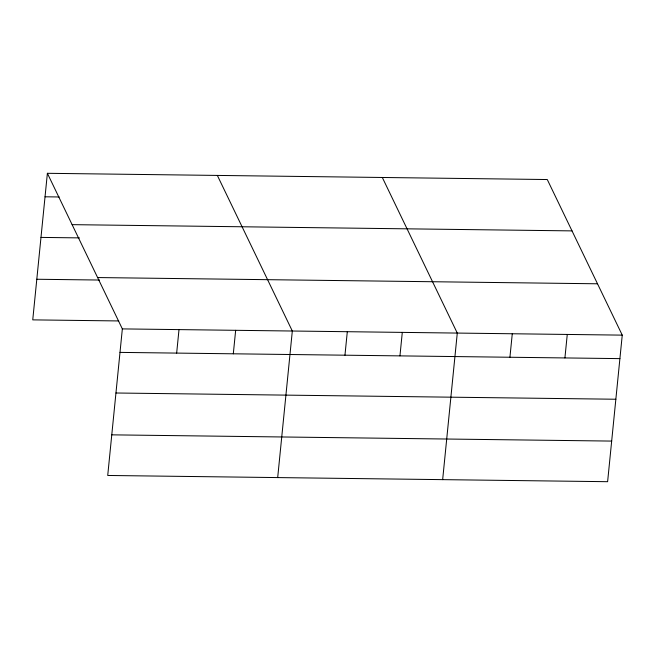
<?xml version="1.0" encoding="UTF-8"?>
<svg xmlns="http://www.w3.org/2000/svg" width="655" height="655" viewBox="0 0 655 655"><rect width="100%" height="100%" fill="white"/><g stroke="black" fill="none" stroke-linecap="round" stroke-linejoin="round"><path stroke-width="0.98" d="M47.381 173.305L122.346 328.9L107.723 475.464L607.619 481.695L622.25 335.131L547.277 179.535L47.381 173.305L32.75 319.869L118.743 320.942M176.662 353.094L179.003 329.604M233.311 353.806L235.661 330.316M277.687 477.577L292.318 331.021L217.345 175.425M344.956 355.198L347.306 331.708M399.951 355.878L402.293 332.388M442.657 479.64L457.28 333.076L382.315 177.48M509.926 357.253L512.275 333.763M564.913 357.941L567.263 334.451M45.031 196.795L59.196 196.967M72.115 224.649L572.02 230.887M40.978 237.405L79.427 237.888M97.611 277.556L597.507 283.787M36.803 279.251L99.527 280.037M122.346 328.9L622.25 335.131M120.004 352.39L619.908 358.621M115.951 393L615.856 399.239M111.776 434.846L611.672 441.085"/></g></svg>
